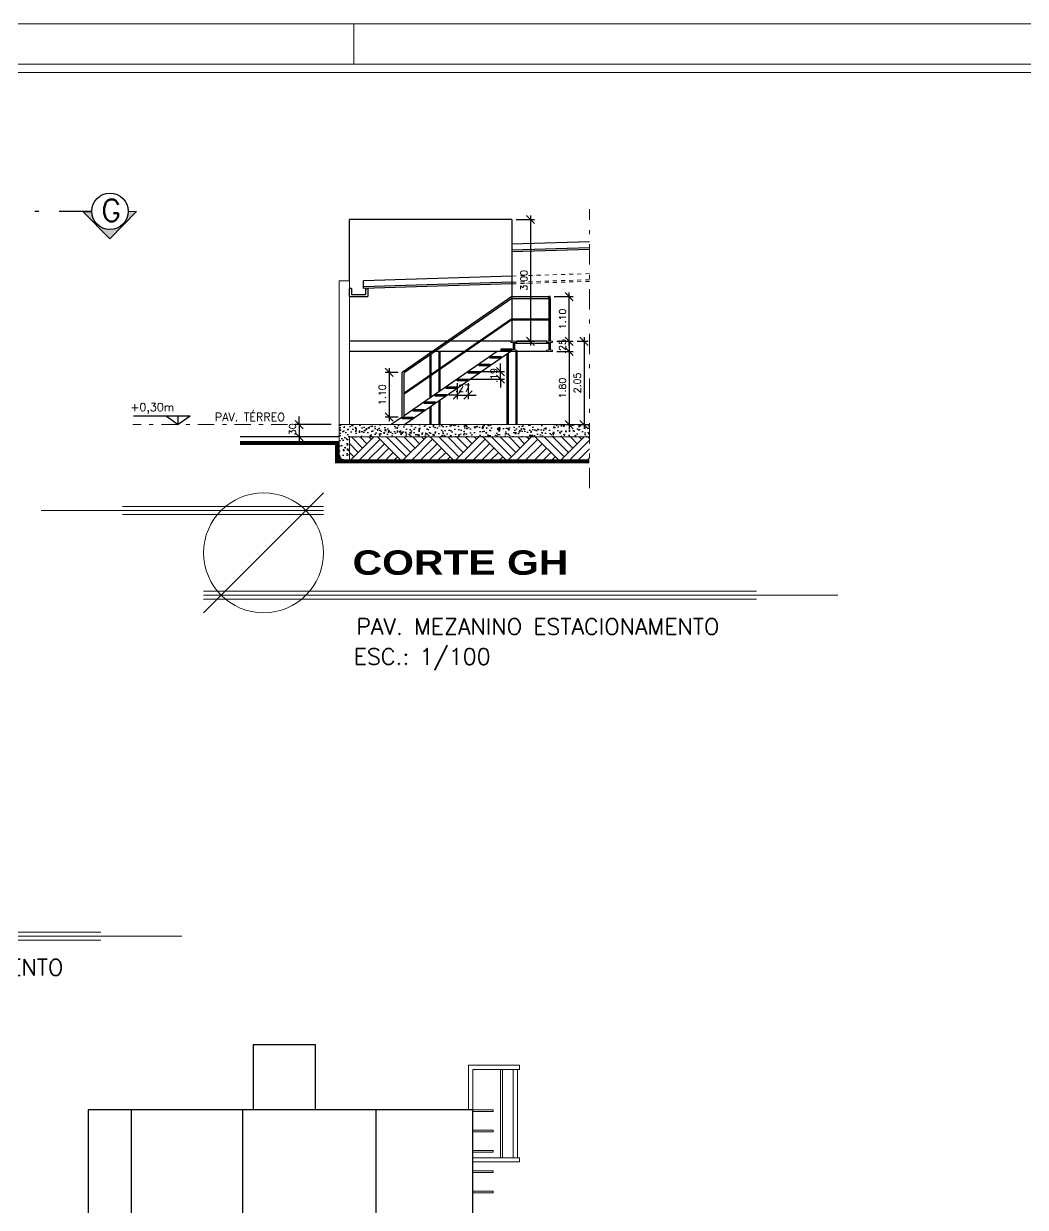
# Model space of a CAD drawing. Header units: millimetres. Extents: x 521 to 1055, y 261 to 520.
# Drawn here: x 809.61 to 834.25, y 316.2 to 345.32 of the extents above; entities that cross this region are included whole.
import ezdxf

# ---------------------------------------------------------------- set-up
doc = ezdxf.new("R2010")
doc.units = ezdxf.units.MM
for name, pattern in [('CONTINU', [0]), ('DASHDOT', [1, 0.5, -0.25, 0, -0.25]), ('DASHDOTX2', [2, 1, -0.5, 0, -0.5])]:
    doc.linetypes.add(name, pattern=pattern)
doc.layers.add('0.1', color=8, linetype='Continuous', lineweight=13)
doc.styles.add('ROMANS', font='romans')
doc.styles.add('SANSSERIFBOLD', font='sasb____.pfb', dxfattribs={"width": 1.2, "height": 0.6})
doc.styles.get("Standard").update_dxf_attribs({"font": 'romans.shx'})
doc.dimstyles.new('Fares Eng - 50', dxfattribs={"dimscale": 2, "dimtxt": 0.085, "dimasz": 0.1, "dimexe": 0.05, "dimexo": 0.05, "dimgap": 0.04, "dimtad": 1, "dimzin": 4, "dimdsep": 46, "dimtxsty": 'ROMANS', "dimblk1": 'OBLIQUE', "dimblk2": 'OBLIQUE', "dimsah": 1, "dimcen": 0.05, "dimdle": 0.05, "dimclrd": 8, "dimclre": 8, "dimclrt": 8, "dimaunit": 1, "dimadec": 0, "dimazin": 0, "dimtfac": 1, "dimtix": 1, "dimtmove": 2, "dimatfit": 0, "dimldrblk": 'OPEN90', "dimfxl": 1, "dimtolj": 1, "dimtzin": 0, "dimarcsym": 0})

# ---------------------------------------------------------------- blocks, each defined once
blk = doc.blocks.new('TITU-2')
at = {"color": 1}
for p, q in [((0.01475, 0.01475), (-0.01475, -0.01475)), ((-0.03471, 0.01043), (-0.05471, 0.01043)), ((0.01475, 0.01143), (-0.03471, 0.01143)), ((0.01475, 0.00943), (-0.03471, 0.00943)), ((-0.01475, -0.00943), (0.1213, -0.00943)), ((-0.01475, -0.01143), (0.1213, -0.01143)), ((0.1413, -0.01043), (0.1213, -0.01043))]:
    blk.add_line(p, q, dxfattribs=at)
at = {"color": 7}
for p, q in [((0.01475, 0.01043), (-0.03471, 0.01043)), ((-0.01475, -0.01043), (0.1213, -0.01043))]:
    blk.add_line(p, q, dxfattribs=at)
at = {"color": 1}
blk.add_circle((0, 0), 0.01475, dxfattribs=at)
at = {"color": 4}
blk.add_text('ESC.:', height=0.004, dxfattribs=at).set_placement((0.02216, -0.02752))
at = {"color": 8, "style": 'SANSSERIFBOLD', "width": 1.2}
blk.add_attdef('FACHADA', (0.0219, -0.0054), '', height=0.006, dxfattribs=at)
at = {"color": 4}
for tag, p in [('FACHADA', (0.0228, -0.02014)), ('0/0', (0.03834, -0.02752))]:
    blk.add_attdef(tag, p, '', height=0.004, dxfattribs=at)
blk = doc.blocks.new('_OBLIQUE')
at = {"color": 0, "linetype": 'ByBlock'}
blk.add_line((-0.5, -0.5), (0.5, 0.5), dxfattribs=at)
blk = doc.blocks.new('*D3458')
at = {"layer": '0.1', "color": 8, "linetype": 'CONTINU', "lineweight": -2, "transparency": 16777216}
for p, q in [((816.391, 335.455), (816.391, 335.655)), ((817.175, 335.455), (816.291, 335.455)), ((816.391, 335.455), (816.391, 335.155)), ((817.275, 335.155), (816.291, 335.155)), ((816.391, 335.155), (816.391, 334.955))]:
    blk.add_line(p, q, dxfattribs=at)
at = {"layer": 'DEFPOINTS', "color": 0, "linetype": 'CONTINU', "lineweight": -2, "transparency": 16777216}
for p in [(817.275, 335.455), (816.391, 335.155), (817.375, 335.155)]:
    blk.add_point(p, dxfattribs=at)
at = {"layer": '0.1', "color": 8, "linetype": 'CONTINU', "lineweight": -2, "transparency": 16777216, "xscale": 0.2, "yscale": 0.2, "zscale": 0.2}
for p, rotation in [((816.391, 335.455), 270), ((816.391, 335.155), 90)]:
    blk.add_blockref('_OBLIQUE', p, dxfattribs=dict(at, rotation=rotation))
at = {"layer": '0.1', "color": 8, "linetype": 'CONTINU', "lineweight": -2, "transparency": 16777216, "insert": (816.226, 335.305), "char_height": 0.17, "attachment_point": 5, "rotation": 90, "style": 'ROMANS'}
blk.add_mtext('\\A1;.30', dxfattribs=at)
blk = doc.blocks.new('_Open90')
at = {"color": 0, "linetype": 'ByBlock', "lineweight": -2}
for p, q in [((0, 0), (-1, 0)), ((-0.5, 0.5), (0, 0)), ((0, 0), (-0.5, -0.5))]:
    blk.add_line(p, q, dxfattribs=at)
blk = doc.blocks.new('*D3482')
at = {"layer": '0.1', "color": 8, "linetype": 'CONTINU', "lineweight": -2, "transparency": 16777216}
for p, q in [((823.033, 337.505), (823.033, 337.705)), ((822.725, 337.505), (823.133, 337.505)), ((822.725, 337.255), (823.133, 337.255)), ((823.033, 337.505), (823.033, 337.255)), ((823.033, 337.255), (823.033, 337.055))]:
    blk.add_line(p, q, dxfattribs=at)
at = {"layer": 'DEFPOINTS', "color": 0, "linetype": 'CONTINU', "lineweight": -2, "transparency": 16777216}
for p in [(822.625, 337.505), (822.625, 337.255), (823.033, 337.255)]:
    blk.add_point(p, dxfattribs=at)
at = {"layer": '0.1', "color": 8, "linetype": 'CONTINU', "lineweight": -2, "transparency": 16777216, "xscale": 0.2, "yscale": 0.2, "zscale": 0.2}
for p, rotation in [((823.033, 337.505), 270), ((823.033, 337.255), 90)]:
    blk.add_blockref('_OBLIQUE', p, dxfattribs=dict(at, rotation=rotation))
at = {"layer": '0.1', "color": 8, "linetype": 'CONTINU', "lineweight": -2, "transparency": 16777216, "insert": (822.868, 337.38), "char_height": 0.17, "attachment_point": 5, "rotation": 90, "style": 'ROMANS'}
blk.add_mtext('\\A1;.25', dxfattribs=at)
blk = doc.blocks.new('*D3483')
at = {"layer": '0.1', "color": 8, "linetype": 'CONTINU', "lineweight": -2, "transparency": 16777216}
for p, q in [((822.725, 337.255), (823.133, 337.255)), ((823.033, 337.355), (823.033, 335.355)), ((822.652, 335.455), (823.133, 335.455))]:
    blk.add_line(p, q, dxfattribs=at)
at = {"layer": 'DEFPOINTS', "color": 0, "linetype": 'CONTINU', "lineweight": -2, "transparency": 16777216}
for p in [(822.625, 337.255), (822.552, 335.455), (823.033, 335.455)]:
    blk.add_point(p, dxfattribs=at)
at = {"layer": '0.1', "color": 8, "linetype": 'CONTINU', "lineweight": -2, "transparency": 16777216, "xscale": 0.2, "yscale": 0.2, "zscale": 0.2}
for p, rotation in [((823.033, 337.255), 90), ((823.033, 335.455), 270)]:
    blk.add_blockref('_OBLIQUE', p, dxfattribs=dict(at, rotation=rotation))
at = {"layer": '0.1', "color": 8, "linetype": 'CONTINU', "lineweight": -2, "transparency": 16777216, "insert": (822.868, 336.355), "char_height": 0.17, "attachment_point": 5, "rotation": 90, "style": 'ROMANS'}
blk.add_mtext('\\A1;1.80', dxfattribs=at)
blk = doc.blocks.new('*D3484')
at = {"layer": '0.1', "color": 8, "linetype": 'CONTINU', "lineweight": -2, "transparency": 16777216}
for p, q in [((823.398, 337.605), (823.398, 335.355)), ((823.233, 337.505), (823.498, 337.505)), ((823.233, 335.455), (823.498, 335.455))]:
    blk.add_line(p, q, dxfattribs=at)
at = {"layer": 'DEFPOINTS', "color": 0, "linetype": 'CONTINU', "lineweight": -2, "transparency": 16777216}
for p in [(823.133, 337.505), (823.133, 335.455), (823.398, 335.455)]:
    blk.add_point(p, dxfattribs=at)
at = {"layer": '0.1', "color": 8, "linetype": 'CONTINU', "lineweight": -2, "transparency": 16777216, "xscale": 0.2, "yscale": 0.2, "zscale": 0.2}
for p, rotation in [((823.398, 337.505), 90), ((823.398, 335.455), 270)]:
    blk.add_blockref('_OBLIQUE', p, dxfattribs=dict(at, rotation=rotation))
at = {"layer": '0.1', "color": 8, "linetype": 'CONTINU', "lineweight": -2, "transparency": 16777216, "insert": (823.233, 336.48), "char_height": 0.17, "attachment_point": 5, "rotation": 90, "style": 'ROMANS'}
blk.add_mtext('\\A1;2.05', dxfattribs=at)
blk = doc.blocks.new('*D3485')
at = {"layer": '0.1', "color": 8, "linetype": 'CONTINU', "lineweight": -2, "transparency": 16777216}
for p, q in [((822.665, 338.605), (823.133, 338.605)), ((823.033, 337.405), (823.033, 338.705)), ((822.725, 337.505), (823.133, 337.505))]:
    blk.add_line(p, q, dxfattribs=at)
at = {"layer": 'DEFPOINTS', "color": 0, "linetype": 'CONTINU', "lineweight": -2, "transparency": 16777216}
for p in [(822.565, 338.605), (823.033, 338.605), (822.625, 337.505)]:
    blk.add_point(p, dxfattribs=at)
at = {"layer": '0.1', "color": 8, "linetype": 'CONTINU', "lineweight": -2, "transparency": 16777216, "xscale": 0.2, "yscale": 0.2, "zscale": 0.2}
for p, rotation in [((823.033, 338.605), 90), ((823.033, 337.505), 270)]:
    blk.add_blockref('_OBLIQUE', p, dxfattribs=dict(at, rotation=rotation))
at = {"layer": '0.1', "color": 8, "linetype": 'CONTINU', "lineweight": -2, "transparency": 16777216, "insert": (822.868, 338.055), "char_height": 0.17, "attachment_point": 5, "rotation": 90, "style": 'ROMANS'}
blk.add_mtext('\\A1;1.10', dxfattribs=at)
blk = doc.blocks.new('*D3486')
at = {"layer": '0.1', "color": 8, "linetype": 'CONTINU', "lineweight": -2, "transparency": 16777216}
for p, q in [((821.725, 340.505), (822.183, 340.505)), ((822.083, 340.605), (822.083, 337.405)), ((821.725, 337.505), (822.183, 337.505))]:
    blk.add_line(p, q, dxfattribs=at)
at = {"layer": 'DEFPOINTS', "color": 0, "linetype": 'CONTINU', "lineweight": -2, "transparency": 16777216}
for p in [(821.625, 340.505), (821.625, 337.505), (822.083, 337.505)]:
    blk.add_point(p, dxfattribs=at)
at = {"layer": '0.1', "color": 8, "linetype": 'CONTINU', "lineweight": -2, "transparency": 16777216, "xscale": 0.2, "yscale": 0.2, "zscale": 0.2}
for p, rotation in [((822.083, 340.505), 90), ((822.083, 337.505), 270)]:
    blk.add_blockref('_OBLIQUE', p, dxfattribs=dict(at, rotation=rotation))
at = {"layer": '0.1', "color": 8, "linetype": 'CONTINU', "lineweight": -2, "transparency": 16777216, "insert": (821.918, 339.005), "char_height": 0.17, "attachment_point": 5, "rotation": 90, "style": 'ROMANS'}
blk.add_mtext('\\A1;3.00', dxfattribs=at)
blk = doc.blocks.new('*D3487')
at = {"layer": '0.1', "color": 8, "linetype": 'CONTINU', "lineweight": -2, "transparency": 16777216}
for p, q in [((821.344, 336.76), (821.344, 336.96)), ((820.645, 336.76), (821.444, 336.76)), ((821.344, 336.573), (821.344, 336.76)), ((820.375, 336.573), (821.444, 336.573)), ((821.344, 336.573), (821.344, 336.373))]:
    blk.add_line(p, q, dxfattribs=at)
at = {"layer": 'DEFPOINTS', "color": 0, "linetype": 'CONTINU', "lineweight": -2, "transparency": 16777216}
for p in [(820.545, 336.76), (821.344, 336.76), (820.275, 336.573)]:
    blk.add_point(p, dxfattribs=at)
at = {"layer": '0.1', "color": 8, "linetype": 'CONTINU', "lineweight": -2, "transparency": 16777216, "xscale": 0.2, "yscale": 0.2, "zscale": 0.2}
for p, rotation in [((821.344, 336.76), 270), ((821.344, 336.573), 90)]:
    blk.add_blockref('_OBLIQUE', p, dxfattribs=dict(at, rotation=rotation))
at = {"layer": '0.1', "color": 8, "linetype": 'CONTINU', "lineweight": -2, "transparency": 16777216, "insert": (821.179, 336.667), "char_height": 0.17, "attachment_point": 5, "rotation": 90, "style": 'ROMANS'}
blk.add_mtext('\\A1;.19', dxfattribs=at)
blk = doc.blocks.new('*D3488')
at = {"layer": '0.1', "color": 8, "linetype": 'CONTINU', "lineweight": -2, "transparency": 16777216}
for p, q in [((820.275, 336.473), (820.275, 336.084)), ((820.545, 336.473), (820.545, 336.084)), ((820.275, 336.184), (820.075, 336.184)), ((820.275, 336.184), (820.545, 336.184)), ((820.545, 336.184), (820.745, 336.184))]:
    blk.add_line(p, q, dxfattribs=at)
at = {"layer": 'DEFPOINTS', "color": 0, "linetype": 'CONTINU', "lineweight": -2, "transparency": 16777216}
for p in [(820.275, 336.573), (820.545, 336.573), (820.545, 336.184)]:
    blk.add_point(p, dxfattribs=at)
at = {"layer": '0.1', "color": 8, "linetype": 'CONTINU', "lineweight": -2, "transparency": 16777216, "xscale": 0.2, "yscale": 0.2, "zscale": 0.2}
blk.add_blockref('_OBLIQUE', (820.275, 336.184), dxfattribs=at)
at = {"layer": '0.1', "color": 8, "linetype": 'CONTINU', "lineweight": -2, "transparency": 16777216, "xscale": 0.2, "yscale": 0.2, "zscale": 0.2, "rotation": 180}
blk.add_blockref('_OBLIQUE', (820.545, 336.184), dxfattribs=at)
at = {"layer": '0.1', "color": 8, "linetype": 'CONTINU', "lineweight": -2, "transparency": 16777216, "insert": (820.41, 336.349), "char_height": 0.17, "attachment_point": 5, "style": 'ROMANS'}
blk.add_mtext('\\A1;.27', dxfattribs=at)
blk = doc.blocks.new('*D3489')
at = {"layer": '0.1', "color": 8, "linetype": 'CONTINU', "lineweight": -2, "transparency": 16777216}
for p, q in [((818.825, 336.742), (818.504, 336.742)), ((818.604, 336.842), (818.604, 335.542)), ((818.825, 335.642), (818.504, 335.642))]:
    blk.add_line(p, q, dxfattribs=at)
at = {"layer": 'DEFPOINTS', "color": 0, "linetype": 'CONTINU', "lineweight": -2, "transparency": 16777216}
for p in [(818.925, 336.742), (818.604, 335.642), (818.925, 335.642)]:
    blk.add_point(p, dxfattribs=at)
at = {"layer": '0.1', "color": 8, "linetype": 'CONTINU', "lineweight": -2, "transparency": 16777216, "xscale": 0.2, "yscale": 0.2, "zscale": 0.2}
for p, rotation in [((818.604, 336.742), 90), ((818.604, 335.642), 270)]:
    blk.add_blockref('_OBLIQUE', p, dxfattribs=dict(at, rotation=rotation))
at = {"layer": '0.1', "color": 8, "linetype": 'CONTINU', "lineweight": -2, "transparency": 16777216, "insert": (818.439, 336.192), "char_height": 0.17, "attachment_point": 5, "rotation": 90, "style": 'ROMANS'}
blk.add_mtext('\\A1;1.10', dxfattribs=at)

msp = doc.modelspace()

# ---------------------------------------------------------------- hatches: boundary and pattern name
at = {"layer": '0.1'}
h = msp.add_hatch(color=8, dxfattribs=at)
edge = h.paths.add_edge_path()
edge.add_line((812.3907, 340.70137), (811.7352, 340.02704))
edge.add_line((811.7352, 340.02704), (811.07979, 340.69285))
edge.add_line((811.07979, 340.69285), (811.28745, 340.69285))
edge.add_arc((811.73516, 340.70553), 0.44789, 181.621627, 359.467961)
edge.add_line((812.18303, 340.70137), (812.3907, 340.70137))
at = {"layer": '0.1', "linetype": 'CONTINU', "lineweight": -2}
h = msp.add_hatch(dxfattribs=at)
h.set_pattern_fill('AR-CONC', color=8, scale=0.0015, style=0)
h.set_pattern_definition([(50, (817.3755, 334.55514), (0.273277, -0.023909), [0.028575, -0.314325]), (355, (817.3755, 334.55514), (-0.052864, 0.286585), [0.02286, -0.25146]), (100.451, (817.39827, 334.55315), (0.220414, 0.262675), [0.024285, -0.267135]), (46.184, (817.3755, 334.63134), (0.406619, -0.063063), [0.042862, -0.471488]), (96.6356, (817.40938, 334.6261), (0.356106, 0.371138), [0.036427, -0.400702]), (351.184, (817.3755, 334.63134), (0.356107, 0.371138), [0.03429, -0.37719]), (21, (817.4136, 334.6123), (0.227422, -0.153398), [0.028575, -0.314325]), (326, (817.4136, 334.6123), (0.092703, 0.276282), [0.02286, -0.25146]), (71.4514, (817.43255, 334.5995), (0.320125, 0.122884), [0.024285, -0.267135]), (37.5, (817.37549, 334.55514), (0.0046329, 0.1268326), [0, -0.248412, 0, -0.25527, 0, -0.2524125]), (7.5, (817.3755, 334.55514), (0.1002295, 0.150271), [0, -0.145542, 0, -0.242697, 0, -0.0962025]), (327.5, (817.29053, 334.55514), (0.2033859, -0.0085931), [0, -0.09525, 0, -0.29718, 0, -0.394335]), (317.5, (817.25243, 334.55514), (0.222194, 0.0381397), [0, -0.123825, 0, -0.197358, 0, -0.280035])])
h.paths.add_polyline_path([(823.531, 335.15514), (823.531, 335.45514), (817.37549, 335.45514), (817.37549, 334.55514), (817.62549, 334.55514), (817.62549, 335.15514)])
h = msp.add_hatch(dxfattribs=at)
h.set_pattern_fill('AR-PARQ1', color=8, scale=0.003, angle=45, style=0)
h.set_pattern_definition([(135, (817.6255, 334.5551), (-1.29316, 0), [0.9144, -0.9144]), (135, (817.7333, 334.6629), (-1.29316, 0), [0.9144, -0.9144]), (135, (817.841, 334.7707), (-1.29316, 0), [0.9144, -0.9144]), (135, (817.9488, 334.8784), (-1.29316, 0), [0.9144, -0.9144]), (135, (818.05655, 334.9862), (-1.29316, 0), [0.9144, -0.9144]), (135, (818.1643, 335.094), (-1.29316, 0), [0.9144, -0.9144]), (135, (818.2721, 335.2017), (-1.29316, 0), [0.9144, -0.9144]), (45, (816.9789, 335.2017), (1.29316, 0), [0.9144, -0.9144]), (45, (816.87115, 335.3095), (1.29316, 0), [0.9144, -0.9144]), (45, (816.7634, 335.41725), (1.29316, 0), [0.9144, -0.9144]), (45, (816.6556, 335.525), (1.29316, 0), [0.9144, -0.9144]), (45, (816.5479, 335.6328), (1.29316, 0), [0.9144, -0.9144]), (45, (816.4401, 335.7405), (1.29316, 0), [0.9144, -0.9144]), (45, (816.3323, 335.8483), (1.29316, 0), [0.9144, -0.9144])])
h.paths.add_polyline_path([(823.531, 334.55514), (823.531, 335.15514), (817.62549, 335.15514), (817.62549, 334.55514)])

# ---------------------------------------------------------------- linework, layer by layer
at = {"layer": '0.1', "color": 8}
for p, q in [((817.73668, 345.32093), (817.73668, 344.32093)), ((821.7482, 337.50514), (821.5982, 337.50514)), ((821.5982, 337.47514), (821.5982, 337.50514)), ((821.6582, 337.47514), (821.5982, 337.47514)), ((821.5982, 337.25514), (821.5982, 337.27678)), ((821.7482, 337.25514), (821.5982, 337.25514)), ((821.6582, 337.28514), (821.62549, 337.28514)), ((821.7482, 337.47514), (821.6882, 337.47514)), ((821.7482, 337.28514), (821.6882, 337.28514)), ((821.7482, 337.47514), (821.7482, 337.50514)), ((821.7482, 337.25514), (821.7482, 337.28514)), ((822.62549, 337.50514), (822.47549, 337.50514)), ((822.47549, 337.47514), (822.47549, 337.50514)), ((822.53549, 337.47514), (822.47549, 337.47514)), ((822.47549, 337.25514), (822.47549, 337.28514)), ((822.53549, 337.28514), (822.47549, 337.28514)), ((822.62549, 337.25514), (822.47549, 337.25514)), ((822.62549, 337.47514), (822.56549, 337.47514)), ((822.62549, 337.28514), (822.56549, 337.28514)), ((822.62549, 337.47514), (822.62549, 337.50514)), ((822.62549, 337.25514), (822.62549, 337.28514)), ((821.80885, 319.69244), (820.55885, 319.69244)), ((820.55885, 319.69244), (820.55885, 318.59244)), ((821.80885, 319.59244), (820.65885, 319.59244)), ((820.65885, 319.59244), (820.65885, 318.59244)), ((821.34125, 319.59244), (821.34126, 317.41492)), ((821.39125, 319.59244), (821.39126, 317.41492)), ((821.65223, 319.59244), (821.65223, 317.41492)), ((821.75885, 319.59244), (821.75885, 317.41492)), ((821.80885, 319.59244), (821.80885, 319.69244)), ((821.80885, 319.59244), (821.80885, 319.69244)), ((821.15885, 318.59244), (820.65885, 318.59244)), ((821.15885, 318.55244), (820.65885, 318.55244)), ((821.15885, 318.59244), (821.15885, 318.55244)), ((821.15885, 318.09244), (820.65885, 318.09244)), ((821.15885, 318.05244), (820.65885, 318.05244)), ((821.15885, 318.09244), (821.15885, 318.05244)), ((821.15885, 317.59244), (820.65885, 317.59244)), ((821.15885, 317.55244), (820.65885, 317.55244)), ((821.15885, 317.59244), (821.15885, 317.55244)), ((821.80885, 317.41492), (820.65885, 317.41492)), ((821.80885, 317.31492), (820.65885, 317.31492)), ((821.80885, 317.31492), (821.80885, 317.41492)), ((821.80885, 317.31492), (821.80885, 317.41492)), ((821.15885, 317.09244), (820.65885, 317.09244)), ((821.15885, 317.05244), (820.65885, 317.05244)), ((821.15885, 317.09244), (821.15885, 317.05244)), ((821.15885, 316.59244), (820.65885, 316.59244)), ((821.15885, 316.59244), (821.15885, 316.55244)), ((821.15885, 316.55244), (820.65885, 316.55244))]:
    msp.add_line(p, q, dxfattribs=at)
at = {"layer": '0.1', "color": 8, "linetype": 'DASHDOTX2', "ltscale": 0.5}
msp.add_line((823.531, 333.89199), (823.531, 340.75913), dxfattribs=at)
at = {"layer": '0.1', "color": 8, "linetype": 'DASHDOTX2', "lineweight": -2}
msp.add_line((808.38851, 340.70547), (811.28733, 340.70547), dxfattribs=at)
at = {"layer": '0.1', "color": 8, "linetype": 'CONTINU', "lineweight": -2}
for p, q in [((821.62549, 340.50514), (817.62549, 340.50514)), ((817.62549, 338.99345), (817.62549, 340.50514)), ((821.62549, 340.50514), (821.62549, 337.50514)), ((823.531, 339.95605), (821.62549, 339.89524)), ((823.531, 339.80598), (821.62549, 339.74516)), ((823.531, 339.76596), (821.62549, 339.70514)), ((821.62549, 339.11013), (817.96943, 338.99345)), ((817.62549, 338.60514), (817.62549, 338.80514)), ((817.67549, 338.80514), (817.62549, 338.80514)), ((817.67549, 338.80514), (817.67549, 338.65514)), ((817.97422, 338.84353), (817.96943, 338.99345)), ((821.62549, 338.96006), (817.97422, 338.84353)), ((817.97549, 338.80355), (817.97422, 338.84353)), ((821.62549, 338.92004), (817.97549, 338.80355)), ((818.02549, 338.80514), (818.02549, 338.65514)), ((818.02549, 338.80514), (818.07549, 338.80514)), ((818.07549, 338.80514), (818.07549, 338.60514)), ((817.62549, 338.60514), (818.07549, 338.60514)), ((817.67549, 338.65514), (818.02549, 338.65514)), ((821.62549, 338.60514), (818.92549, 336.74151)), ((821.62549, 338.55514), (818.97549, 336.72602)), ((821.62549, 338.60514), (822.53549, 338.60514)), ((821.62549, 338.55514), (822.53549, 338.55514)), ((822.56549, 338.60514), (822.53549, 338.60514)), ((822.53549, 338.55514), (822.53549, 338.60514)), ((822.53549, 338.55514), (822.53549, 338.05514)), ((822.56549, 338.55514), (822.53549, 338.55514)), ((822.56549, 338.55514), (822.56549, 338.60514)), ((822.56549, 338.55514), (822.56549, 338.05514)), ((821.62549, 338.05514), (818.97549, 336.22602)), ((821.62549, 338.03514), (818.97549, 336.20602)), ((821.62549, 338.05514), (822.53549, 338.05514)), ((821.62549, 338.03514), (822.53549, 338.03514)), ((822.53549, 338.03514), (822.53549, 338.05514)), ((822.53549, 338.05514), (822.56549, 338.05514)), ((822.53549, 338.03514), (822.53549, 337.50514)), ((822.56549, 338.03514), (822.53549, 338.03514)), ((822.56549, 338.05514), (822.56549, 338.03514)), ((822.56549, 338.03514), (822.56549, 337.50514)), ((821.5982, 337.50514), (817.62549, 337.50514)), ((821.5982, 337.25514), (817.62549, 337.25514)), ((821.2633, 337.25514), (818.97549, 335.67602)), ((821.59415, 337.25514), (818.98634, 335.45514)), ((819.6032, 337.25514), (819.6032, 337.20928)), ((819.6332, 337.25514), (819.6332, 337.22999)), ((819.8232, 337.25514), (819.8232, 336.81113)), ((819.8532, 337.25514), (819.8532, 336.83184)), ((821.6582, 337.47514), (821.6582, 337.28514)), ((821.6882, 337.47514), (821.6882, 337.28514)), ((822.53549, 337.45514), (821.6882, 337.45514)), ((821.7182, 337.25514), (821.7182, 335.45514)), ((822.47549, 337.50514), (821.7482, 337.50514)), ((822.47549, 337.25514), (821.7482, 337.25514)), ((821.7482, 337.25514), (821.7482, 335.45514)), ((822.53549, 337.47514), (822.53549, 337.28514)), ((822.56549, 337.47514), (822.56549, 337.28514)), ((819.6032, 337.15928), (819.6032, 336.65928)), ((819.6332, 337.17999), (819.6332, 336.67999)), ((821.4982, 337.18891), (821.4982, 335.45514)), ((821.5282, 337.20962), (821.5282, 335.45514)), ((818.92549, 335.64151), (818.92549, 336.74151)), ((818.97549, 335.64151), (818.97549, 336.72602)), ((819.8232, 336.79113), (819.8232, 336.26113)), ((819.8532, 336.81184), (819.8532, 336.28184)), ((819.6032, 336.63928), (819.6032, 336.10928)), ((819.6332, 336.65999), (819.6332, 336.12999)), ((819.6032, 335.88092), (819.6032, 335.45514)), ((819.6332, 335.90162), (819.6332, 335.45514)), ((819.8232, 336.03277), (819.8232, 335.45514)), ((819.8532, 336.05348), (819.8532, 335.45514)), ((813.70485, 335.66551), (812.31458, 335.66551)), ((813.1233, 335.66551), (813.41407, 335.45514)), ((813.70485, 335.66551), (813.41407, 335.45514)), ((813.41407, 335.45514), (813.41407, 335.66551)), ((818.92549, 335.64151), (818.65549, 335.45514)), ((817.37549, 335.15514), (814.93626, 335.15514)), ((811.19665, 318.59244), (811.19665, 287.29244)), ((812.25938, 318.59244), (811.19665, 318.59244)), ((814.99701, 318.59244), (812.25938, 318.59244)), ((812.25938, 318.59244), (812.25938, 287.29244)), ((818.28603, 318.59244), (814.99701, 318.59244)), ((818.28603, 287.29244), (818.28603, 318.59244))]:
    msp.add_line(p, q, dxfattribs=at)
at = {"layer": '0.1', "color": 8, "linetype": 'DASHDOT', "ltscale": 0.2}
for p, q in [((823.531, 339.17095), (821.62549, 339.11013)), ((823.531, 339.02087), (821.62549, 338.96006)), ((823.531, 338.98085), (821.62549, 338.92004))]:
    msp.add_line(p, q, dxfattribs=at)
at = {"layer": '0.1', "color": 7}
for p, q in [((817.37549, 338.99345), (817.37549, 334.55514)), ((817.62549, 338.99345), (817.37549, 338.99345)), ((817.62549, 338.99345), (817.62549, 335.45514)), ((823.531, 335.45514), (817.37549, 335.45514)), ((823.531, 335.15514), (817.62549, 335.15514)), ((817.62549, 335.15514), (817.62549, 334.55514))]:
    msp.add_line(p, q, dxfattribs=at)
at = {"layer": '0.1', "color": 8, "linetype": 'DASHDOT', "ltscale": 0.8}
msp.add_line((816.10085, 335.45514), (812.29812, 335.45514), dxfattribs=at)
at = {"layer": '0.1', "color": 253, "linetype": 'CONTINU', "lineweight": -2}
msp.add_line((814.99701, 318.59244), (814.99701, 287.29244), dxfattribs=at)
at = {"layer": '0.1', "color": 8}
for points in [[(917.35668, 345.32093), (791.15229, 345.32093), (791.15229, 261.32093), (917.35668, 261.32093)], [(793.65229, 262.32093), (793.65229, 344.32093), (916.35668, 344.32093), (916.35668, 262.32093)]]:
    msp.add_lwpolyline(points, close=True, dxfattribs=at)
for points in [[(900.53668, 343.12093, 0.41421356), (899.53668, 344.12093), (794.85229, 344.12093, 0.41421356), (793.85229, 343.12093), (793.85229, 269.52093, 0.41421356), (794.85229, 268.52093), (899.53668, 268.52093, 0.41421356), (900.53668, 269.52093)], [(812.3907, 340.70137), (811.7352, 340.02704), (811.07979, 340.69285), (811.28745, 340.69285, 0.98138015), (812.18303, 340.70137)]]:
    msp.add_lwpolyline(points, format="xyb", close=True, dxfattribs=at)
at = {"layer": '0.1', "color": 8, "linetype": 'CONTINU', "lineweight": -2}
for points in [[(821.35549, 337.31878), (821.62549, 337.31878), (821.62549, 337.27678), (821.35549, 337.27678)], [(821.08549, 337.13241), (821.35549, 337.13241), (821.35549, 337.09042), (821.08549, 337.09042)], [(820.54549, 336.75969), (820.81549, 336.75969), (820.81549, 336.71769), (820.54549, 336.71769)], [(820.81549, 336.94605), (821.08549, 336.94605), (821.08549, 336.90405), (820.81549, 336.90405)], [(820.00549, 336.38696), (820.27549, 336.38696), (820.27549, 336.34496), (820.00549, 336.34496)], [(820.27549, 336.57332), (820.54549, 336.57332), (820.54549, 336.53132), (820.27549, 336.53132)], [(819.73549, 336.2006), (820.00549, 336.2006), (820.00549, 336.1586), (819.73549, 336.1586)], [(819.19549, 335.82787), (819.46549, 335.82787), (819.46549, 335.78587), (819.19549, 335.78587)], [(819.46549, 336.01423), (819.73549, 336.01423), (819.73549, 335.97223), (819.46549, 335.97223)], [(818.92549, 335.64151), (819.19549, 335.64151), (819.19549, 335.59951), (818.92549, 335.59951)]]:
    msp.add_lwpolyline(points, close=True, dxfattribs=at)
at = {"layer": '0.1', "color": 8, "linetype": 'CONTINU', "lineweight": -2, "const_width": 0.1, "flags": 128}
msp.add_lwpolyline([(814.93626, 335.00514), (817.32549, 335.00514), (817.32549, 334.55514), (823.531, 334.55514)], dxfattribs=at)
at = {"layer": '0.1', "color": 8, "linetype": 'CONTINU', "lineweight": -2}
msp.add_lwpolyline([(816.78938, 318.59244), (816.78938, 320.19244), (815.25938, 320.19244), (815.25938, 318.59244)], dxfattribs=at)
at = {"layer": '0.1', "color": 253, "linetype": 'CONTINU', "lineweight": -2}
msp.add_lwpolyline([(825.75938, 314.19244), (825.75885, 315.84244), (820.65885, 315.84244), (820.65885, 318.59244), (816.78938, 318.59244), (814.99701, 318.59244)], dxfattribs=at)
at = {"layer": '0.1', "color": 8, "lineweight": -2}
msp.add_circle((811.73516, 340.70547), 0.44783, dxfattribs=at)

# ---------------------------------------------------------------- block references
at = {"layer": '0.1', "color": 8}
ref = msp.add_blockref('TITU-2', (815.51467, 332.30147), dxfattribs=dict(at, xscale=100, yscale=100, zscale=100))
ref.add_attrib('FACHADA', 'CORTE GH', (817.70467, 331.76147), dxfattribs={"layer": '0', "color": 8, "height": 0.6, "style": 'SANSSERIFBOLD', "width": 1.2})
ref.add_attrib('0/0', '1/100', (819.34896, 329.54937), dxfattribs={"layer": '0', "color": 4, "height": 0.4})
ref.add_attrib('FACHADA', 'PAV. MEZANINO ESTACIONAMENTO', (817.79418, 330.28774), dxfattribs={"layer": '0', "color": 4, "height": 0.4})
ref = msp.add_blockref('TITU-2', (799.37765, 323.91462), dxfattribs=dict(at, xscale=100, yscale=100, zscale=100))
ref.add_attrib('FACHADA', 'PLANTA BAIXA', (801.56765, 323.37462), dxfattribs={"layer": '0', "color": 8, "height": 0.6, "style": 'SANSSERIFBOLD', "width": 1.2})
ref.add_attrib('0/0', '1/100', (803.21194, 321.16252), dxfattribs={"layer": '0', "color": 4, "height": 0.4})
ref.add_attrib('FACHADA', 'PAV. MEZANINO ESTACIONAMENTO', (801.65716, 321.90089), dxfattribs={"layer": '0', "color": 4, "height": 0.4})

# ---------------------------------------------------------------- texts
for s, height, p in [('G', 0.53875, (811.52202, 340.45668)), ('+0,30m', 0.2, (812.23707, 335.78644)), ('PAV. TÉRREO', 0.2, (814.31734, 335.54261))]:
    msp.add_text(s, height=height, dxfattribs=at).set_placement(p)

# ---------------------------------------------------------------- dimensions: what is measured, and where the dimension line sits
at = {"layer": '0.1', "color": 8, "linetype": 'CONTINU', "lineweight": -2}
for base, p1, p2, picture, middle in [((822.08296, 337.50514), (821.62549, 340.50514), (821.62549, 337.50514), '*D3486', (821.91796, 339.00514)), ((823.03272, 338.60514), (822.62549, 337.50514), (822.56549, 338.60514), '*D3485', (822.86772, 338.05514)), ((823.03272, 337.25514), (822.62549, 337.50514), (822.62549, 337.25514), '*D3482', (822.86772, 337.38014)), ((823.39804, 335.45514), (823.13272, 337.50514), (823.13272, 335.45514), '*D3484', (823.23304, 336.48014)), ((823.03272, 335.45514), (822.62549, 337.25514), (822.55207, 335.45514), '*D3483', (822.86772, 336.35514)), ((821.34394, 336.75969), (820.27549, 336.57332), (820.54549, 336.75969), '*D3487', (821.17894, 336.66651)), ((818.60364, 335.64151), (818.92549, 336.74151), (818.92549, 335.64151), '*D3489', (818.43864, 336.19151)), ((816.39102, 335.15514), (817.27549, 335.45514), (817.37549, 335.15514), '*D3458', (816.22602, 335.30514))]:
    dim = msp.add_linear_dim(base=base, p1=p1, p2=p2, angle=90, dimstyle='Fares Eng - 50', dxfattribs=at)
    dim.commit()
    dim.dimension.update_dxf_attribs({"geometry": picture, "text_midpoint": middle})
dim = msp.add_linear_dim(base=(820.54549, 336.18446), p1=(820.27549, 336.57332), p2=(820.54549, 336.57332), dimstyle='Fares Eng - 50', dxfattribs=at)
dim.commit()
dim.dimension.update_dxf_attribs({"geometry": '*D3488', "text_midpoint": (820.41049, 336.34946)})

doc.saveas('drawing.dxf')
